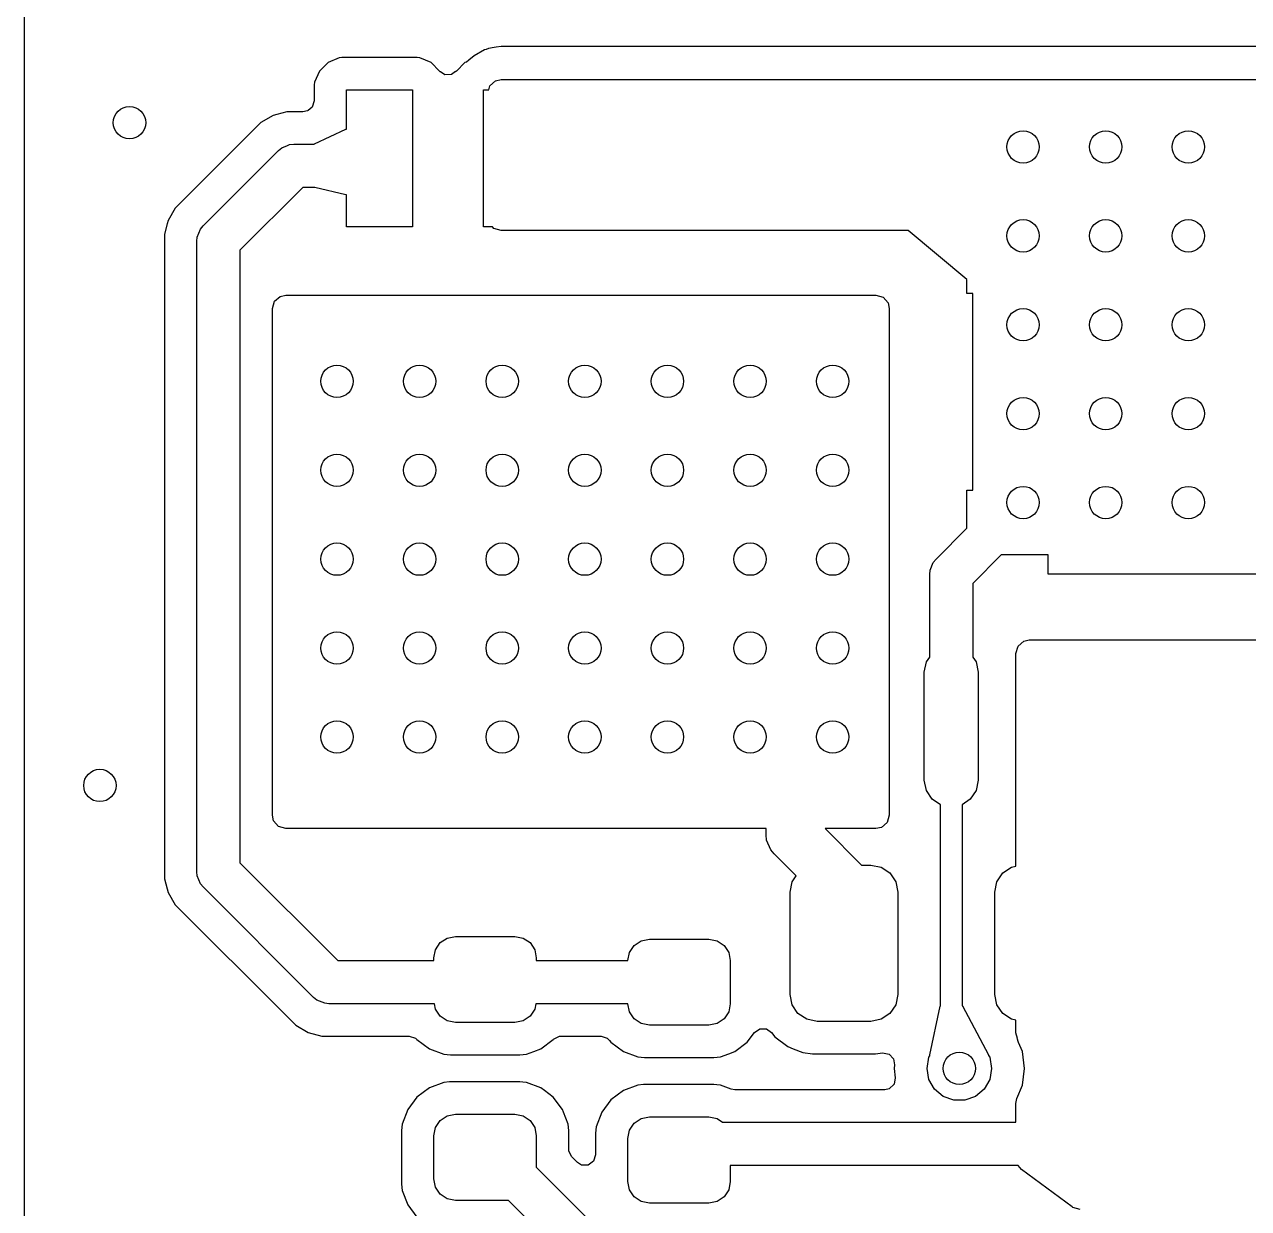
# Model space of a CAD drawing. Extents: x 4.86 to 6.59, y -5.87 to -4.13.
# Drawn here: x 4.8622 to 5.3094, y -4.9439 to -4.5114 of the extents above; entities that cross this region are included whole.
import ezdxf

# ---------------------------------------------------------------- set-up
doc = ezdxf.new("R2010")
doc.units = 0
doc.header["$MEASUREMENT"] = 0
doc.layers.add('BLACK', color=7, linetype='CONTINUOUS')

msp = doc.modelspace()

# ---------------------------------------------------------------- linework, layer by layer
at = {"layer": 'BLACK', "linetype": 'CONTINUOUS'}
for p, q in [((4.86222, -5.07212), (4.86222, -4.41864)), ((5.03029, -4.52062), (5.02647, -4.52285)), ((5.03084, -4.52046), (5.03029, -4.52062)), ((5.03179, -4.52018), (5.03084, -4.52046)), ((5.03382, -4.51974), (5.03179, -4.52018)), ((5.03179, -4.52018), (5.03179, -4.52018)), ((5.03179, -4.52018), (5.03179, -4.52018)), ((5.03458, -4.51966), (5.03382, -4.51974)), ((5.03638, -4.51947), (5.03458, -4.51966)), ((5.3386, -4.51947), (5.03638, -4.51947)), ((4.97717, -4.52352), (4.97312, -4.52531)), ((4.97815, -4.52341), (4.97717, -4.52352)), ((4.97816, -4.52341), (4.97815, -4.52341)), ((5.0057, -4.52341), (4.97816, -4.52341)), ((5.00669, -4.52352), (5.0057, -4.52341)), ((5.01074, -4.52531), (5.00669, -4.52352)), ((5.00669, -4.52352), (5.00669, -4.52352)), ((5.00669, -4.52352), (5.00669, -4.52352)), ((5.02364, -4.52508), (5.02312, -4.52531)), ((5.02461, -4.52446), (5.02364, -4.52508)), ((5.02647, -4.52285), (5.02461, -4.52446)), ((4.96999, -4.52843), (4.96821, -4.53248)), ((4.97312, -4.52531), (4.96999, -4.52843)), ((5.01387, -4.52843), (5.01074, -4.52531)), ((5.01412, -4.52869), (5.01387, -4.52843)), ((5.01387, -4.52843), (5.01387, -4.52843)), ((5.01419, -4.52862), (5.01412, -4.52869)), ((5.01583, -4.52975), (5.01419, -4.52862)), ((5.01824, -4.52968), (5.01583, -4.52975)), ((5.01964, -4.5286), (5.01824, -4.52968)), ((5.01974, -4.52869), (5.01964, -4.5286)), ((5.01999, -4.52843), (5.01974, -4.52869)), ((5.02312, -4.52531), (5.01999, -4.52843)), ((5.01999, -4.52843), (5.01999, -4.52843)), ((5.02312, -4.52531), (5.02312, -4.52531)), ((5.02312, -4.52531), (5.02312, -4.52531)), ((4.96821, -4.53248), (4.96809, -4.53347)), ((4.96809, -4.53347), (4.96809, -4.53928)), ((5.03183, -4.53524), (5.03227, -4.53374)), ((5.03227, -4.53374), (5.03435, -4.53194)), ((5.03435, -4.53194), (5.03638, -4.5315)), ((5.03638, -4.5315), (5.35454, -4.5315)), ((4.97992, -4.54965), (4.97992, -4.53524)), ((4.97992, -4.53524), (5.00394, -4.53524)), ((5.00394, -4.53524), (5.00394, -4.58524)), ((5.02992, -4.58524), (5.02992, -4.53524)), ((5.02992, -4.53524), (5.03183, -4.53524)), ((4.96561, -4.54292), (4.96397, -4.54329)), ((4.96584, -4.54282), (4.96561, -4.54292)), ((4.96735, -4.54158), (4.96584, -4.54282)), ((4.96809, -4.53928), (4.96735, -4.54158)), ((4.94853, -4.54722), (4.92097, -4.57478)), ((4.95302, -4.54463), (4.94853, -4.54722)), ((4.94853, -4.54722), (4.94853, -4.54722)), ((4.94853, -4.54722), (4.94853, -4.54722)), ((4.95436, -4.54427), (4.95302, -4.54463)), ((4.95302, -4.54463), (4.95302, -4.54463)), ((4.95804, -4.54329), (4.95436, -4.54427)), ((4.95436, -4.54427), (4.95436, -4.54427)), ((4.96322, -4.54329), (4.95804, -4.54329)), ((4.96397, -4.54329), (4.96322, -4.54329)), ((4.96818, -4.55499), (4.97965, -4.54966)), ((4.97965, -4.54966), (4.97992, -4.54965)), ((4.95506, -4.55742), (4.95626, -4.55645)), ((4.95626, -4.55645), (4.95826, -4.55561)), ((4.95626, -4.55645), (4.95626, -4.55645)), ((4.95826, -4.55561), (4.95909, -4.55527)), ((4.95909, -4.55527), (4.96063, -4.55512)), ((4.95909, -4.55527), (4.95909, -4.55527)), ((4.96063, -4.55512), (4.96804, -4.55512)), ((4.96804, -4.55512), (4.96805, -4.55509)), ((4.96805, -4.55509), (4.96818, -4.55499)), ((4.9275, -4.58498), (4.95506, -4.55742)), ((4.96389, -4.57087), (4.94094, -4.59381)), ((4.96815, -4.57087), (4.96389, -4.57087)), ((4.96827, -4.57095), (4.96815, -4.57087)), ((4.97965, -4.57364), (4.96827, -4.57095)), ((4.97979, -4.57365), (4.97965, -4.57364)), ((4.97992, -4.57359), (4.97979, -4.57365)), ((4.97992, -4.58524), (4.97992, -4.57359)), ((4.9173, -4.57845), (4.91471, -4.58295)), ((4.92097, -4.57478), (4.9173, -4.57845)), ((4.9173, -4.57845), (4.9173, -4.57845)), ((4.92097, -4.57478), (4.92097, -4.57478)), ((4.91471, -4.58295), (4.91438, -4.58416)), ((4.91438, -4.58416), (4.91337, -4.58796)), ((4.92535, -4.58902), (4.92652, -4.58618)), ((4.92652, -4.58618), (4.9275, -4.58498)), ((5.00394, -4.58524), (4.97992, -4.58524)), ((5.03322, -4.58524), (5.02992, -4.58524)), ((5.03374, -4.58584), (5.03322, -4.58524)), ((5.03638, -4.58661), (5.03374, -4.58584)), ((5.18504, -4.58661), (5.03638, -4.58661)), ((5.2065, -4.60449), (5.18504, -4.58661)), ((4.91337, -4.58796), (4.91337, -4.81827)), ((4.9252, -4.59055), (4.92535, -4.58902)), ((4.9252, -4.82087), (4.9252, -4.59055)), ((4.94094, -4.59381), (4.94094, -4.8176)), ((5.2065, -4.60965), (5.2065, -4.60449)), ((5.20866, -4.60965), (5.2065, -4.60965)), ((5.20866, -4.6815), (5.20866, -4.60965)), ((4.95278, -4.61512), (4.95355, -4.61248)), ((4.95355, -4.61248), (4.95563, -4.61068)), ((4.95563, -4.61068), (4.95766, -4.61024)), ((4.95766, -4.61024), (5.17327, -4.61024)), ((5.17327, -4.61024), (5.17591, -4.61101)), ((5.17591, -4.61101), (5.17771, -4.61309)), ((5.17771, -4.61309), (5.17815, -4.61512)), ((4.95278, -4.80024), (4.95278, -4.61512)), ((5.17815, -4.61512), (5.17815, -4.80024)), ((5.2065, -4.69543), (5.2065, -4.6815)), ((5.2065, -4.6815), (5.20866, -4.6815)), ((5.19522, -4.7067), (5.2065, -4.69543)), ((5.19306, -4.71073), (5.19424, -4.7079)), ((5.19424, -4.7079), (5.19522, -4.7067)), ((5.21908, -4.70512), (5.20866, -4.71553)), ((5.23622, -4.70512), (5.21908, -4.70512)), ((5.23622, -4.7122), (5.23622, -4.70512)), ((5.19291, -4.71227), (5.19306, -4.71073)), ((5.19291, -4.74244), (5.19291, -4.71227)), ((5.39764, -4.7122), (5.23622, -4.7122)), ((5.20866, -4.71553), (5.20866, -4.74244)), ((5.22441, -4.7411), (5.22518, -4.73846)), ((5.22518, -4.73846), (5.22726, -4.73666)), ((5.22726, -4.73666), (5.22929, -4.73622)), ((5.22929, -4.73622), (5.35339, -4.73622)), ((5.19094, -4.74803), (5.19169, -4.74426)), ((5.19169, -4.74426), (5.19291, -4.74244)), ((5.20866, -4.74244), (5.20988, -4.74426)), ((5.20988, -4.74426), (5.21063, -4.74803)), ((5.22441, -4.81888), (5.22441, -4.7411)), ((5.19094, -4.7874), (5.19094, -4.74803)), ((5.21063, -4.74803), (5.21063, -4.7874)), ((5.19169, -4.79117), (5.19094, -4.7874)), ((5.21063, -4.7874), (5.20988, -4.79117)), ((5.19383, -4.79436), (5.19169, -4.79117)), ((5.20988, -4.79117), (5.20775, -4.79436)), ((5.19685, -4.79638), (5.19383, -4.79436)), ((5.19685, -4.86993), (5.19685, -4.79638)), ((5.20775, -4.79436), (5.20472, -4.79638)), ((5.20472, -4.79638), (5.20472, -4.8698)), ((4.95322, -4.80226), (4.95278, -4.80024)), ((4.95502, -4.80434), (4.95322, -4.80226)), ((5.17815, -4.80024), (5.17737, -4.80288)), ((4.95766, -4.80512), (4.95502, -4.80434)), ((5.13316, -4.80512), (4.95766, -4.80512)), ((5.13316, -4.80737), (5.13316, -4.80512)), ((5.17327, -4.80512), (5.15467, -4.80512)), ((5.15467, -4.80512), (5.16801, -4.81846)), ((5.1753, -4.80468), (5.17327, -4.80512)), ((5.17737, -4.80288), (5.1753, -4.80468)), ((5.13335, -4.80929), (5.13316, -4.80737)), ((5.13482, -4.81284), (5.13335, -4.80929)), ((5.13604, -4.81433), (5.13482, -4.81284)), ((5.13482, -4.81284), (5.13482, -4.81284)), ((5.1441, -4.82239), (5.13604, -4.81433)), ((4.91337, -4.81827), (4.91337, -4.82346)), ((4.94094, -4.8176), (4.97669, -4.85335)), ((5.16801, -4.81846), (5.17144, -4.81846)), ((5.17144, -4.81846), (5.17521, -4.81921)), ((5.17521, -4.81921), (5.1784, -4.82134)), ((5.2196, -4.82134), (5.22279, -4.81921)), ((5.22279, -4.81921), (5.22441, -4.81888)), ((4.91337, -4.82346), (4.91436, -4.82717)), ((4.92535, -4.8224), (4.9252, -4.82087)), ((4.92652, -4.82524), (4.92535, -4.8224)), ((5.14191, -4.8283), (5.14266, -4.82453)), ((5.14266, -4.82453), (5.1441, -4.82239)), ((5.1784, -4.82134), (5.18053, -4.82453)), ((5.18053, -4.82453), (5.18128, -4.8283)), ((5.21672, -4.8283), (5.21747, -4.82453)), ((5.21747, -4.82453), (5.2196, -4.82134)), ((4.91436, -4.82717), (4.91471, -4.82847)), ((4.91471, -4.82847), (4.9173, -4.83296)), ((4.9275, -4.82643), (4.92652, -4.82524)), ((4.96786, -4.86679), (4.9275, -4.82643)), ((5.14191, -4.8657), (5.14191, -4.8283)), ((5.18128, -4.8283), (5.18128, -4.8657)), ((5.21672, -4.8657), (5.21672, -4.8283)), ((4.9173, -4.83296), (4.9173, -4.83296)), ((4.9173, -4.83296), (4.9173, -4.83296)), ((4.9173, -4.83296), (4.9173, -4.83297)), ((4.9173, -4.83297), (4.95766, -4.87332)), ((5.01241, -4.84935), (5.01412, -4.84679)), ((5.01412, -4.84679), (5.01667, -4.84509)), ((5.01667, -4.84509), (5.01969, -4.84449)), ((5.01969, -4.84449), (5.04134, -4.84449)), ((5.04134, -4.84449), (5.04435, -4.84509)), ((5.04435, -4.84509), (5.04691, -4.84679)), ((5.04691, -4.84679), (5.04861, -4.84935)), ((5.08498, -4.84778), (5.08754, -4.84607)), ((5.08754, -4.84607), (5.09055, -4.84547)), ((5.09055, -4.84547), (5.1122, -4.84547)), ((5.1122, -4.84547), (5.11522, -4.84607)), ((5.11522, -4.84607), (5.11777, -4.84778)), ((5.01181, -4.85236), (5.01241, -4.84935)), ((5.04861, -4.84935), (5.04921, -4.85236)), ((5.08268, -4.85335), (5.08328, -4.85033)), ((5.08328, -4.85033), (5.08498, -4.84778)), ((5.11777, -4.84778), (5.11948, -4.85033)), ((5.11948, -4.85033), (5.12008, -4.85335)), ((4.97669, -4.85335), (5.01181, -4.85335)), ((5.01181, -4.85335), (5.01181, -4.85236)), ((5.04921, -4.85236), (5.04921, -4.85335)), ((5.04921, -4.85335), (5.08268, -4.85335)), ((5.12008, -4.85335), (5.12008, -4.86909)), ((4.96905, -4.86777), (4.96786, -4.86679)), ((4.97189, -4.86894), (4.96905, -4.86777)), ((4.97343, -4.86909), (4.97189, -4.86894)), ((5.01201, -4.86909), (4.97343, -4.86909)), ((5.01241, -4.87112), (5.01201, -4.86909)), ((5.04902, -4.86909), (5.04861, -4.87112)), ((5.08268, -4.86909), (5.04902, -4.86909)), ((5.08328, -4.87211), (5.08268, -4.86909)), ((5.12008, -4.86909), (5.11948, -4.87211)), ((5.14266, -4.86947), (5.14191, -4.8657)), ((5.1448, -4.87266), (5.14266, -4.86947)), ((5.18053, -4.86947), (5.1784, -4.87266)), ((5.18128, -4.8657), (5.18053, -4.86947)), ((5.21747, -4.86947), (5.21672, -4.8657)), ((5.2196, -4.87266), (5.21747, -4.86947)), ((4.95766, -4.87332), (4.95766, -4.87332)), ((4.95766, -4.87332), (4.96133, -4.87699)), ((5.01412, -4.87368), (5.01241, -4.87112)), ((5.01667, -4.87538), (5.01412, -4.87368)), ((5.04691, -4.87368), (5.04435, -4.87538)), ((5.04861, -4.87112), (5.04691, -4.87368)), ((5.08498, -4.87466), (5.08328, -4.87211)), ((5.11948, -4.87211), (5.11777, -4.87466)), ((5.14799, -4.87479), (5.1448, -4.87266)), ((5.1784, -4.87266), (5.17521, -4.87479)), ((5.19291, -4.88782), (5.19677, -4.87004)), ((5.19677, -4.87004), (5.19685, -4.86993)), ((5.20472, -4.8698), (5.20477, -4.86982)), ((5.20477, -4.86982), (5.20485, -4.86992)), ((5.20485, -4.86992), (5.21441, -4.88775)), ((5.22279, -4.87479), (5.2196, -4.87266)), ((4.96133, -4.87699), (4.96133, -4.87699)), ((4.96133, -4.87699), (4.96582, -4.87958)), ((5.01969, -4.87598), (5.01667, -4.87538)), ((5.04134, -4.87598), (5.01969, -4.87598)), ((5.04435, -4.87538), (5.04134, -4.87598)), ((5.08754, -4.87637), (5.08498, -4.87466)), ((5.09055, -4.87697), (5.08754, -4.87637)), ((5.1122, -4.87697), (5.09055, -4.87697)), ((5.11522, -4.87637), (5.1122, -4.87697)), ((5.11777, -4.87466), (5.11522, -4.87637)), ((5.12891, -4.87967), (5.13087, -4.87828)), ((5.13087, -4.87828), (5.13328, -4.87831)), ((5.13328, -4.87831), (5.13513, -4.87965)), ((5.15176, -4.87554), (5.14799, -4.87479)), ((5.17144, -4.87554), (5.15176, -4.87554)), ((5.17521, -4.87479), (5.17144, -4.87554)), ((5.22441, -4.87512), (5.22279, -4.87479)), ((5.22441, -4.87972), (5.22441, -4.87512)), ((4.96582, -4.87958), (4.96582, -4.87958)), ((4.96582, -4.87958), (4.96582, -4.87958)), ((4.96582, -4.87958), (4.96582, -4.87958)), ((4.96582, -4.87958), (4.97083, -4.88093)), ((4.97083, -4.88093), (5.00273, -4.88093)), ((5.00273, -4.88093), (5.00502, -4.88167)), ((5.00502, -4.88167), (5.00549, -4.88207)), ((5.00549, -4.88207), (5.00561, -4.88219)), ((5.00561, -4.88219), (5.00561, -4.88219)), ((5.00561, -4.88219), (5.00561, -4.88219)), ((5.00561, -4.88219), (5.00561, -4.88219)), ((5.00561, -4.88219), (5.01014, -4.88558)), ((5.05088, -4.88558), (5.05542, -4.88219)), ((5.05542, -4.88219), (5.05554, -4.88207)), ((5.05542, -4.88219), (5.05542, -4.88219)), ((5.05554, -4.88207), (5.05768, -4.88097)), ((5.05768, -4.88097), (5.05829, -4.88093)), ((5.05829, -4.88093), (5.07284, -4.88093)), ((5.07284, -4.88093), (5.07513, -4.88167)), ((5.07513, -4.88167), (5.07596, -4.88249)), ((5.07596, -4.88249), (5.07647, -4.88317)), ((5.12628, -4.88317), (5.12891, -4.87967)), ((5.13513, -4.87965), (5.13629, -4.88117)), ((5.13629, -4.88117), (5.13629, -4.88117)), ((5.13629, -4.88117), (5.14103, -4.88477)), ((5.22495, -4.88185), (5.22441, -4.87972)), ((5.22492, -4.88186), (5.22495, -4.88185)), ((5.22498, -4.88199), (5.22492, -4.88186)), ((5.22499, -4.88202), (5.22498, -4.88199)), ((5.22501, -4.88207), (5.22499, -4.88202)), ((5.22526, -4.88284), (5.22501, -4.88207)), ((5.2254, -4.88323), (5.22526, -4.88284)), ((5.01014, -4.88558), (5.01545, -4.88756)), ((5.04557, -4.88756), (5.0483, -4.88654)), ((5.0483, -4.88654), (5.05088, -4.88558)), ((5.05088, -4.88558), (5.05088, -4.88558)), ((5.05088, -4.88558), (5.05088, -4.88558)), ((5.07647, -4.88317), (5.07647, -4.88317)), ((5.07647, -4.88317), (5.07647, -4.88317)), ((5.07647, -4.88317), (5.08101, -4.88657)), ((5.08101, -4.88657), (5.08632, -4.88855)), ((5.11644, -4.88855), (5.11958, -4.88737)), ((5.11958, -4.88737), (5.12175, -4.88657)), ((5.12175, -4.88657), (5.12628, -4.88317)), ((5.12175, -4.88657), (5.12175, -4.88657)), ((5.12175, -4.88657), (5.12175, -4.88657)), ((5.14103, -4.88477), (5.14103, -4.88477)), ((5.14103, -4.88477), (5.14103, -4.88477)), ((5.14103, -4.88477), (5.14309, -4.88558)), ((5.14309, -4.88558), (5.14658, -4.88696)), ((5.14658, -4.88696), (5.15006, -4.88737)), ((5.15006, -4.88737), (5.15006, -4.88737)), ((5.15006, -4.88737), (5.17314, -4.88737)), ((5.17314, -4.88737), (5.17573, -4.88706)), ((5.17314, -4.88737), (5.17314, -4.88737)), ((5.17573, -4.88706), (5.1781, -4.88753)), ((5.22677, -4.88654), (5.2254, -4.88323)), ((5.22759, -4.89272), (5.22677, -4.88654)), ((5.22677, -4.88654), (5.22677, -4.88654)), ((5.01545, -4.88756), (5.01545, -4.88756)), ((5.01545, -4.88756), (5.01545, -4.88756)), ((5.01545, -4.88756), (5.0178, -4.88781)), ((5.0178, -4.88781), (5.04322, -4.88781)), ((5.04322, -4.88781), (5.04557, -4.88756)), ((5.08632, -4.88855), (5.08632, -4.88855)), ((5.08632, -4.88855), (5.08632, -4.88855)), ((5.08632, -4.88855), (5.08867, -4.8888)), ((5.08867, -4.8888), (5.11409, -4.8888)), ((5.11409, -4.8888), (5.11644, -4.88855)), ((5.1781, -4.88753), (5.17973, -4.88929)), ((5.17973, -4.88929), (5.18006, -4.89144)), ((5.18006, -4.89144), (5.17989, -4.89272)), ((5.19193, -4.89272), (5.19264, -4.88868)), ((5.19264, -4.88868), (5.19296, -4.88812)), ((5.19293, -4.88809), (5.19291, -4.88782)), ((5.19296, -4.88812), (5.19293, -4.88809)), ((5.21441, -4.88775), (5.21444, -4.88798)), ((5.21444, -4.88798), (5.21484, -4.88868)), ((5.21484, -4.88868), (5.21555, -4.89272)), ((5.17989, -4.89272), (5.17989, -4.89272)), ((5.17989, -4.89272), (5.18035, -4.89616)), ((5.18035, -4.89616), (5.17991, -4.89853)), ((5.19264, -4.89676), (5.19193, -4.89272)), ((5.21555, -4.89272), (5.21484, -4.89676)), ((5.22677, -4.89889), (5.22758, -4.89274)), ((5.22758, -4.89274), (5.22759, -4.89272)), ((5.22759, -4.89272), (5.22759, -4.89272)), ((5.01014, -4.89985), (5.00561, -4.90325)), ((5.01545, -4.89787), (5.01014, -4.89985)), ((5.01752, -4.89765), (5.01545, -4.89787)), ((5.01545, -4.89787), (5.01545, -4.89787)), ((5.0178, -4.89762), (5.01752, -4.89765)), ((5.04322, -4.89762), (5.0178, -4.89762)), ((5.0178, -4.89762), (5.0178, -4.89762)), ((5.0178, -4.89762), (5.0178, -4.89762)), ((5.04434, -4.89774), (5.04322, -4.89762)), ((5.04322, -4.89762), (5.04322, -4.89762)), ((5.04557, -4.89787), (5.04434, -4.89774)), ((5.05088, -4.89985), (5.04557, -4.89787)), ((5.04557, -4.89787), (5.04557, -4.89787)), ((5.04557, -4.89787), (5.04557, -4.89787)), ((5.04557, -4.89787), (5.04557, -4.89787)), ((5.05219, -4.90083), (5.05088, -4.89985)), ((5.05542, -4.90325), (5.05219, -4.90083)), ((5.08101, -4.90083), (5.07647, -4.90423)), ((5.08632, -4.89885), (5.08101, -4.90083)), ((5.08838, -4.89863), (5.08632, -4.89885)), ((5.08632, -4.89885), (5.08632, -4.89885)), ((5.08867, -4.8986), (5.08838, -4.89863)), ((5.11409, -4.8986), (5.08867, -4.8986)), ((5.08867, -4.8986), (5.08867, -4.8986)), ((5.08867, -4.8986), (5.08867, -4.8986)), ((5.11521, -4.89872), (5.11409, -4.8986)), ((5.11409, -4.8986), (5.11409, -4.8986)), ((5.11644, -4.89885), (5.11521, -4.89872)), ((5.12038, -4.90033), (5.11644, -4.89885)), ((5.11644, -4.89885), (5.11644, -4.89885)), ((5.11644, -4.89885), (5.11644, -4.89885)), ((5.12174, -4.90057), (5.12038, -4.90033)), ((5.17648, -4.90057), (5.12174, -4.90057)), ((5.17816, -4.90019), (5.17648, -4.90057)), ((5.17991, -4.89853), (5.17816, -4.90019)), ((5.19469, -4.90031), (5.19264, -4.89676)), ((5.19783, -4.90295), (5.19469, -4.90031)), ((5.21279, -4.90031), (5.20965, -4.90295)), ((5.21484, -4.89676), (5.21279, -4.90031)), ((5.22478, -4.9037), (5.22677, -4.89889)), ((5.00561, -4.90325), (5.00221, -4.90778)), ((5.00561, -4.90325), (5.00561, -4.90325)), ((5.05881, -4.90778), (5.05542, -4.90325)), ((5.05542, -4.90325), (5.05542, -4.90325)), ((5.05542, -4.90325), (5.05542, -4.90325)), ((5.07647, -4.90423), (5.07308, -4.90877)), ((5.07647, -4.90423), (5.07647, -4.90423)), ((5.20169, -4.90435), (5.19783, -4.90295)), ((5.20579, -4.90435), (5.20169, -4.90435)), ((5.20965, -4.90295), (5.20579, -4.90435)), ((5.22441, -4.90557), (5.22478, -4.9037)), ((5.00221, -4.90778), (5.00023, -4.91309)), ((5.01667, -4.91005), (5.01969, -4.90945)), ((5.01969, -4.90945), (5.04134, -4.90945)), ((5.04134, -4.90945), (5.04435, -4.91005)), ((5.05918, -4.90877), (5.05881, -4.90778)), ((5.06079, -4.91309), (5.05918, -4.90877)), ((5.07308, -4.90877), (5.0711, -4.91408)), ((5.22441, -4.9124), (5.22441, -4.90557)), ((5.00023, -4.91309), (4.99998, -4.91544)), ((5.00023, -4.91309), (5.00023, -4.91309)), ((5.01241, -4.91431), (5.01412, -4.91176)), ((5.01412, -4.91176), (5.01667, -4.91005)), ((5.04435, -4.91005), (5.04691, -4.91176)), ((5.04691, -4.91176), (5.04861, -4.91431)), ((5.06104, -4.91544), (5.06079, -4.91309)), ((5.0711, -4.91408), (5.07085, -4.91642)), ((5.0711, -4.91408), (5.0711, -4.91408)), ((5.08328, -4.91529), (5.08498, -4.91274)), ((5.08498, -4.91274), (5.08754, -4.91103)), ((5.08754, -4.91103), (5.09055, -4.91043)), ((5.09055, -4.91043), (5.1122, -4.91043)), ((5.1122, -4.91043), (5.11522, -4.91103)), ((5.11522, -4.91103), (5.11727, -4.9124)), ((5.11727, -4.9124), (5.22441, -4.9124)), ((4.99998, -4.91544), (4.99998, -4.93496)), ((5.01181, -4.91732), (5.01241, -4.91431)), ((5.01181, -4.93307), (5.01181, -4.91732)), ((5.04861, -4.91431), (5.04921, -4.91732)), ((5.04921, -4.91732), (5.04921, -4.92883)), ((5.06104, -4.92231), (5.06104, -4.91544)), ((5.06104, -4.91544), (5.06104, -4.91544)), ((5.07085, -4.91642), (5.07085, -4.92432)), ((5.08268, -4.91831), (5.08328, -4.91529)), ((5.08268, -4.93406), (5.08268, -4.91831)), ((5.06109, -4.92292), (5.06104, -4.92231)), ((5.06218, -4.92507), (5.06109, -4.92292)), ((5.06419, -4.92707), (5.06218, -4.92507)), ((5.06574, -4.92802), (5.06419, -4.92707)), ((5.0701, -4.92661), (5.06815, -4.92802)), ((5.07085, -4.92432), (5.0701, -4.92661)), ((5.04921, -4.92883), (5.07651, -4.95613)), ((5.06815, -4.92802), (5.06574, -4.92802)), ((5.22528, -4.92815), (5.12008, -4.92815)), ((5.12008, -4.92815), (5.12008, -4.93406)), ((5.22639, -4.92961), (5.22528, -4.92815)), ((5.24496, -4.94334), (5.22639, -4.92961)), ((4.99998, -4.93496), (4.99998, -4.93496)), ((4.99998, -4.93496), (5.00023, -4.9373)), ((5.01241, -4.93608), (5.01181, -4.93307)), ((5.01412, -4.93864), (5.01241, -4.93608)), ((5.08328, -4.93707), (5.08268, -4.93406)), ((5.12008, -4.93406), (5.11948, -4.93707)), ((5.00023, -4.9373), (5.00023, -4.9373)), ((5.00023, -4.9373), (5.00221, -4.94261)), ((5.01667, -4.94035), (5.01412, -4.93864)), ((5.01969, -4.94094), (5.01667, -4.94035)), ((5.03906, -4.94094), (5.01969, -4.94094)), ((5.06768, -4.96957), (5.03906, -4.94094)), ((5.08498, -4.93962), (5.08328, -4.93707)), ((5.08754, -4.94133), (5.08498, -4.93962)), ((5.11777, -4.93962), (5.11522, -4.94133)), ((5.11948, -4.93707), (5.11777, -4.93962)), ((5.00221, -4.94261), (5.00556, -4.94708)), ((5.09055, -4.94193), (5.08754, -4.94133)), ((5.1122, -4.94193), (5.09055, -4.94193)), ((5.11522, -4.94133), (5.1122, -4.94193)), ((5.24522, -4.94352), (5.24496, -4.94334)), ((5.24786, -4.9443), (5.24522, -4.94352))]:
    msp.add_line(p, q, dxfattribs=at)
at = {"layer": 'BLACK'}
for centre in [(4.90059, -4.54724), (5.22703, -4.5561), (5.25722, -4.5561), (5.2874, -4.5561), (5.22703, -4.58858), (5.25722, -4.58858), (5.2874, -4.58858), (5.22703, -4.62106), (5.25722, -4.62106), (5.2874, -4.62106), (4.97638, -4.64173), (5.00656, -4.64173), (5.03675, -4.64173), (5.06693, -4.64173), (5.09711, -4.64173), (5.1273, -4.64173), (5.15748, -4.64173), (5.22703, -4.65354), (5.25722, -4.65354), (5.2874, -4.65354), (4.97638, -4.67421), (5.00656, -4.67421), (5.03675, -4.67421), (5.06693, -4.67421), (5.09711, -4.67421), (5.1273, -4.67421), (5.15748, -4.67421), (5.22703, -4.68602), (5.25722, -4.68602), (5.2874, -4.68602), (4.97638, -4.70669), (5.00656, -4.70669), (5.03675, -4.70669), (5.06693, -4.70669), (5.09711, -4.70669), (5.1273, -4.70669), (5.15748, -4.70669), (4.97638, -4.73917), (5.00656, -4.73917), (5.03675, -4.73917), (5.06693, -4.73917), (5.09711, -4.73917), (5.1273, -4.73917), (5.15748, -4.73917), (4.97638, -4.77165), (5.00656, -4.77165), (5.03675, -4.77165), (5.06693, -4.77165), (5.09711, -4.77165), (5.1273, -4.77165), (5.15748, -4.77165), (4.88976, -4.78937), (5.20374, -4.89272)]:
    msp.add_circle(centre, 0.00591, dxfattribs=at)

doc.saveas('drawing.dxf')
